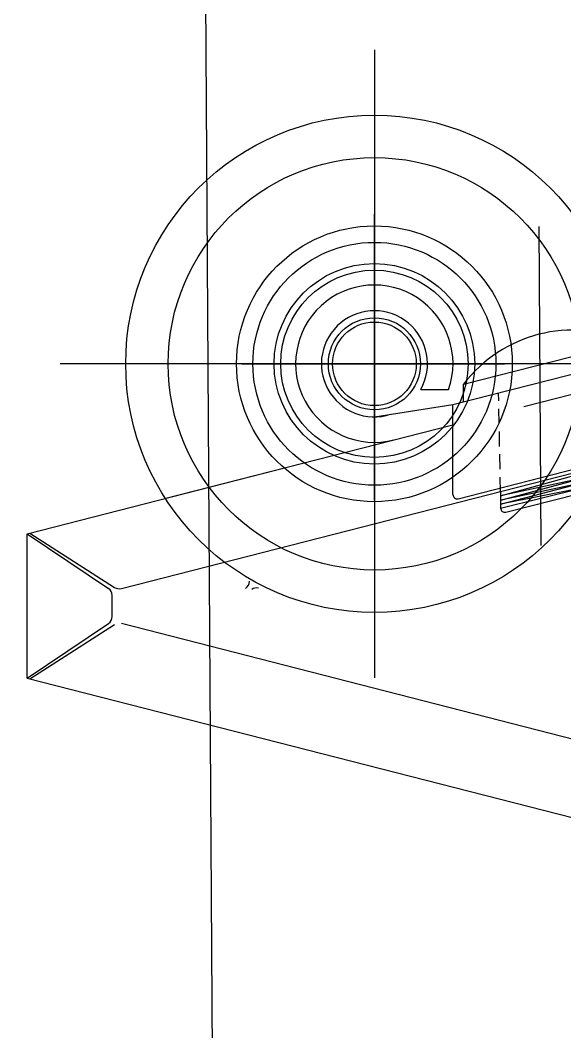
# Model space of a CAD drawing. Extents: x 152195838 to 323921156, y 365159662 to 730681027.
# Drawn here: x 161369795.7 to 161369850.7, y 365212538.8 to 365212641 of the extents above; entities that cross this region are included whole.
import ezdxf

# ---------------------------------------------------------------- set-up
doc = ezdxf.new("R2010")
doc.units = 0
doc.header["$MEASUREMENT"] = 0
doc.linetypes.add('CEN', pattern=[63, 60, -1, 1, -1])
doc.linetypes.add('HID', pattern=[2.3, 1.5, -0.8])
doc.layers.add('OHD', color=4, linetype='CONTINUOUS')
doc.layers.add('SRS', color=6, linetype='CONTINUOUS')

# ---------------------------------------------------------------- blocks, each defined once
blk = doc.blocks.new('11')
at = {"layer": 'OHD', "color": 7}
for p, q in [((5196.985611791722, -25158.74656224536), (5196.985611791722, -25142.37552183244)), ((5196.985611791722, -25158.74656224536), (5196.985611791722, -25142.37552183244)), ((5198.958219189895, -25159.94462801603), (5198.958219189895, -25142.37552183244)), ((5198.958219189895, -25159.94462801603), (5198.958219189895, -25142.37552183244)), ((5195.527597628068, -25166.75567892503), (5195.527597628068, -25159.12017837481)), ((5195.527597628068, -25166.75567892503), (5195.527597628068, -25159.12017837481)), ((5195.527597628068, -25199.47049692017), (5195.527597628068, -25207.10599747038)), ((5195.527597628068, -25199.47049692017), (5195.527597628068, -25207.10599747038)), ((5198.958219189895, -25206.28154782916), (5198.958219189895, -25225.05243651546)), ((5198.958219189895, -25206.28154782916), (5198.958219189895, -25225.05243651546)), ((5196.985611791722, -25207.47961359983), (5196.985611791722, -25225.05243651546)), ((5196.985611791722, -25207.47961359983), (5196.985611791722, -25225.05243651546))]:
    blk.add_line(p, q, dxfattribs=at)
at = {"layer": 'OHD', "color": 7, "linetype": 'CEN'}
for p, q in [((5197.414439487038, -25141.94669413718), (5198.52939149458, -25141.94669413718)), ((5197.414439487038, -25141.94669413718), (5198.52939149458, -25141.94669413718)), ((5197.414439487038, -25225.48126421071), (5198.52939149458, -25225.48126421071)), ((5197.414439487038, -25225.48126421071), (5198.52939149458, -25225.48126421071))]:
    blk.add_line(p, q, dxfattribs=at)
at = {"layer": 'OHD'}
for p, q in [((5195.098304052837, -25159.23018485349), (5196.985611791722, -25158.74656224536)), ((5195.098304052837, -25159.23018485349), (5196.985611791722, -25158.74656224536)), ((5180.504438275937, -25162.96986295882), (5195.098304052837, -25159.23018485349)), ((5180.504438275937, -25162.96986295882), (5195.098304052837, -25159.23018485349)), ((5195.527597628068, -25161.15652083867), (5198.635839257855, -25160.36003392103)), ((5195.527597628068, -25161.15652083867), (5198.635839257855, -25160.36003392103)), ((5139.851221174467, -25181.35554643866), (5195.205217696027, -25167.17108483002)), ((5139.851221174467, -25181.35554643866), (5195.205217696027, -25167.17108483002)), ((5130.345787954051, -25175.82301710378), (5159.492347090039, -25168.35421132523)), ((5130.345787954051, -25190.40315874137), (5130.345787954051, -25175.82301710378)), ((5130.345787954051, -25175.82301710378), (5138.543459577021, -25181.33864875598)), ((5130.345787954051, -25190.40315874137), (5130.345787954051, -25175.82301710378)), ((5130.345787954051, -25175.82301710378), (5138.543459577021, -25181.33864875598)), ((5130.595932330005, -25175.75891760748), (5139.159552539, -25181.23631672427)), ((5130.595932330005, -25175.75891760748), (5139.159552539, -25181.23631672427)), ((5138.922341858502, -25184.17594499356), (5138.922341858502, -25182.05023085157)), ((5138.922341858502, -25184.17594499356), (5138.922341858502, -25182.05023085157)), ((5130.345787954051, -25190.40315874137), (5138.543459577021, -25184.88752708922)), ((5130.345787954051, -25190.40315874137), (5138.543459577021, -25184.88752708922)), ((5130.595932330005, -25190.46725823771), (5139.159552539, -25184.98985912086)), ((5130.595932330005, -25190.46725823771), (5139.159552539, -25184.98985912086)), ((5139.851221174467, -25184.87062940653), (5195.205217696027, -25199.05509101518)), ((5139.851221174467, -25184.87062940653), (5195.205217696027, -25199.05509101518)), ((5130.345787954051, -25190.40315874137), (5196.985611791722, -25207.47961359983)), ((5130.345787954051, -25190.40315874137), (5196.985611791722, -25207.47961359983)), ((5195.527597628068, -25205.06965500652), (5198.635839257855, -25205.86614192417)), ((5195.527597628068, -25205.06965500652), (5198.635839257855, -25205.86614192417))]:
    blk.add_line(p, q, dxfattribs=at)
at = {"layer": 'OHD', "color": 7}
for centre, start, end in [((5197.414439487038, -25142.37552183244), 90, 180), ((5197.414439487038, -25142.37552183244), 90, 180), ((5198.52939149458, -25142.37552183244), 0, 90), ((5198.52939149458, -25142.37552183244), 0, 90), ((5197.414439487038, -25225.05243651546), 180, 270), ((5197.414439487038, -25225.05243651546), 180, 270), ((5198.52939149458, -25225.05243651546), 270, 0), ((5198.52939149458, -25225.05243651546), 270, 0)]:
    blk.add_arc(centre, 0.4288276952236967, start, end, dxfattribs=at)
at = {"layer": 'OHD'}
for centre, radius, start, end in [((5198.52939149458, -25159.94462801603), 0.4288276952236967, 284.3727786914078, 0), ((5198.52939149458, -25159.94462801603), 0.4288276952236967, 284.3727786914078, 0), ((5195.098769932986, -25166.75567892497), 0.4288276952236967, 284.3727786914078, 0), ((5195.098769932986, -25166.75567892497), 0.4288276952236967, 284.3727786914078, 0), ((5138.064686468104, -25182.05023085157), 0.8576553904473933, 0, 56.06618799990284), ((5138.064686468104, -25182.05023085157), 0.8576553904473933, 0, 56.06618799990284), ((5139.638325648149, -25180.52473462862), 0.8576553904473933, 236.0661879999028, 284.3727786914078), ((5139.638325648149, -25180.52473462862), 0.8576553904473933, 236.0661879999028, 284.3727786914078), ((5138.064686468104, -25184.17594499356), 0.8576553904473933, 303.9338120000972, 0), ((5195.098769932986, -25199.47049692017), 0.4288276952236967, 0, 75.62722130859221), ((5195.098769932986, -25199.47049692017), 0.4288276952236967, 0, 75.62722130859221), ((5198.52939149458, -25206.2815478291), 0.4288276952236967, 0, 75.62722130859221), ((5198.52939149458, -25206.2815478291), 0.4288276952236967, 0, 75.62722130859221)]:
    blk.add_arc(centre, radius, start, end, dxfattribs=at)
blk = doc.blocks.new('roll')
at = {"layer": 'OHD'}
for p, q in [((0, 31.73325251974166), (0, -31.73324637336191)), ((27.19574122782797, 5.242445562849752), (27.78892638487742, 5.394449259329121)), ((27.19574122782797, 5.242445562849752), (27.78892638487742, 5.394449259329121)), ((24.86161170038395, 0.2174934283830225), (26.90798956062645, 4.995859091868624)), ((24.86161170038395, 0.2174934283830225), (26.90798956062645, 4.995859091868624)), ((28.41012365580537, 1.126799616904463), (28.3240954792127, 4.988593866873998)), ((28.41012365580537, 1.126799616904463), (28.3240954792127, 4.988593866873998)), ((9.010276078712195, -2.07367874745978), (25.73455619229935, 2.211918031680397)), ((9.010276078712195, -2.07367874745978), (25.73455619229935, 2.211918031680397)), ((7.933307928266003, -4.120384413283318), (28.41012365580537, 1.126799616904463)), ((7.933307928266003, -4.120384413283318), (28.41012365580537, 1.126799616904463)), ((31.73324944660999, 3.0731898732e-06), (-31.73324944660999, 3.0731898732e-06)), ((4.688133527757599, -2.598975516797509), (7.49758740561083, -2.598975516797509)), ((4.688133527757599, -2.598975516797509), (7.49758740561083, -2.598975516797509)), ((9.010276078712195, -3.844411324651446), (9.010276078712195, -2.07367874745978)), ((9.010276078712195, -3.844411324651446), (9.010276078712195, -2.07367874745978)), ((-4.4333282858e-06, -5.360346190340351), (7.933307928266003, -4.120384413283318)), ((-4.4333282858e-06, -5.360346190340351), (7.933307928266003, -4.120384413283318)), ((6.653694831067697, -4.320385529776103), (7.933307928266003, -4.120384413283318)), ((6.653694831067697, -4.320385529776103), (7.933307928266003, -4.120384413283318)), ((-21.21325120772235, -13.62553265562747), (7.933307928266003, -6.156726877088658)), ((8.468583386624232, -13.6298537759576), (28.62301918212324, -8.465279603376983)), ((8.468583386624232, -13.6298537759576), (28.62301918212324, -8.465279603376983)), ((20.89626956544817, -10.85633375548059), (20.89626956544817, -12.71213901398005)), ((20.89626956544817, -10.85633375548059), (20.89626956544817, -12.71213901398005)), ((12.74854335631244, -12.94418859662255), (12.74854335631244, -14.58021966129308)), ((12.74854335631244, -12.94418859662255), (12.74854335631244, -14.58021966129308)), ((13.28381881467066, -14.99562556628371), (20.57388963340782, -13.12754491897067)), ((13.28381881467066, -14.99562556628371), (20.57388963340782, -13.12754491897067))]:
    blk.add_line(p, q, dxfattribs=at)
at = {"layer": 'OHD', "color": 1}
for p, q in [((-4.4333282858e-06, -13.76701811217936), (-4.4333282858e-06, 15.135542328062)), ((-4.4333282858e-06, -13.76701811217936), (-4.4333282858e-06, 15.135542328062)), ((16.61530714225955, 13.86767193785636), (16.82240646099671, -18.37380420189584)), ((16.61530714225955, 13.86767193785636), (16.82240646099671, -18.37380420189584)), ((-13.38834995357319, 0), (13.14283256558701, 0)), ((-13.38834995357319, 0), (13.14283256558701, 0))]:
    blk.add_line(p, q, dxfattribs=at)
at = {"layer": 'OHD', "color": 7}
for p, q in [((28.94539911416359, -8.049873698386362), (28.94539911416359, 0.7113937119138427)), ((28.94539911416359, -8.049873698386362), (28.94539911416359, 0.7113937119138427)), ((7.933307928266003, -13.21444787096698), (7.933307928266003, -4.120384413283318)), ((7.933307928266003, -13.21444787096698), (7.933307928266003, -4.120384413283318))]:
    blk.add_line(p, q, dxfattribs=at)
at = {"layer": 'OHD', "color": 1, "linetype": 'HID'}
for p, q in [((20.89626956544817, -10.85633375548059), (20.689170246711, -0.8516946940799243)), ((20.89626956544817, -10.85633375548059), (20.689170246711, -0.8516946940799243)), ((12.74854335631244, -12.94418859662255), (12.54144403757527, -2.939549535221885)), ((12.74854335631244, -12.94418859662255), (12.54144403757527, -2.939549535221885))]:
    blk.add_line(p, q, dxfattribs=at)
at = {"layer": 'OHD', "color": 2}
for p, q in [((12.74854394933209, -13.35474682413041), (20.89626956544817, -11.07916831295006)), ((12.74854394933209, -13.35474682413041), (20.89626956544817, -11.07916831295006)), ((12.74567889538593, -14.1789496334386), (20.89626956544817, -12.05735548230586)), ((12.74567889538593, -14.1789496334386), (20.89626956544817, -12.05735548230586)), ((20.89626956544817, -11.59145817562239), (12.74854394933209, -13.35474682413041)), ((20.89626956544817, -11.59145817562239), (12.74854394933209, -13.35474682413041)), ((12.75707770138979, -13.77366380317835), (20.89626956544817, -11.59145817562239)), ((12.75707770138979, -13.77366380317835), (20.89626956544817, -11.59145817562239)), ((20.89626956544817, -12.05735548230586), (12.75707770138979, -13.77366380317835)), ((20.89626956544817, -12.05735548230586), (12.75707770138979, -13.77366380317835)), ((20.89626956544817, -12.5696453449782), (12.74567889538593, -14.1789496334386)), ((20.89626956544817, -12.5696453449782), (12.74567889538593, -14.1789496334386)), ((12.74854335631244, -14.58021966129308), (20.89626956544817, -12.5696453449782)), ((12.74854335631244, -14.58021966129308), (20.89626956544817, -12.5696453449782))]:
    blk.add_line(p, q, dxfattribs=at)
for radius in [25.12672360912414, 20.83844665688717]:
    blk.add_circle((0, 3.0731898732e-06), radius, dxfattribs=at)
at = {"layer": 'OHD', "color": 4}
for radius in [13.93334397582993, 12.27516477856566, 10.13102630244727]:
    blk.add_circle((0, 3.0731898732e-06), radius, dxfattribs=at)
at = {"layer": 'OHD', "color": 6}
blk.add_circle((0, 3.0731898732e-06), 9.464227228934476, dxfattribs=at)
at = {"layer": 'OHD'}
for radius in [4.652780493177119, 4.223952792952509]:
    blk.add_circle((0, 3.0731898732e-06), radius, dxfattribs=at)
for centre, radius, start, end in [((-0.0100228197406978, 0.0139481529477053), 7.949313266143093, 340.8102292890269, 284.4177722138832), ((-0.0100228197406978, 0.0139481529477053), 7.949313266143093, 340.8102292890269, 284.4177722138832), ((-4.4333282858e-06, 0), 5.360346190296207, 330.9972121383349, 287.7667005615464), ((-4.4333282858e-06, 0), 5.360346190296207, 330.9972121383349, 287.7667005615464), ((27.30218899110332, 4.827039657917338), 0.4288276952236967, 104.3727786914078, 156.8165367528384), ((27.30218899110332, 4.827039657917338), 0.4288276952236967, 104.3727786914078, 156.8165367528384), ((27.89537414791994, 4.9790433543385), 0.4288276952236967, 1.276151968064464, 104.3727786914078), ((27.89537414791994, 4.9790433543385), 0.4288276952236967, 1.276151968064464, 104.3727786914078), ((20.05604573409073, -10.44752511568367), 13.86110855153509, 65.91148276491498, 142.8340746060383), ((20.05604573409073, -10.44752511568367), 13.86110855153509, 65.91148276491498, 142.8340746060383), ((28.51657141908072, 0.7113937119720504), 0.4288276952236967, 0, 104.3727786914078), ((28.51657141908072, 0.7113937119720504), 0.4288276952236967, 0, 104.3727786914078), ((28.51657141908072, -8.049873698386362), 0.4288276952236967, 284.3727786914078, 0), ((28.51657141908072, -8.049873698386362), 0.4288276952236967, 284.3727786914078, 0), ((8.362135623348877, -13.21444787096698), 0.4288276952236967, 180, 284.3727786914078), ((8.362135623348877, -13.21444787096698), 0.4288276952236967, 180, 284.3727786914078), ((20.46744187036529, -12.71213901398005), 0.4288276952236967, 284.3727786914078, 0), ((20.46744187036529, -12.71213901398005), 0.4288276952236967, 284.3727786914078, 0), ((13.17737105162814, -14.58021966129308), 0.4288276952236967, 180, 284.3727786914078), ((13.17737105162814, -14.58021966129308), 0.4288276952236967, 180, 284.3727786914078), ((-13.4943526936695, -21.97846054541878), 0.8576553904473933, 303.9338120000972, 0), ((-11.92071351362392, -23.50395676831249), 0.8576553904473933, 75.62722130859221, 123.9338120000971), ((-11.92071351362392, -23.50395676831249), 0.8576553904473933, 75.62722130859221, 123.9338120000971)]:
    blk.add_arc(centre, radius, start, end, dxfattribs=at)
blk = doc.blocks.new('5as9df53')
at = {"layer": 'OHD', "color": 4}
blk.add_line((52431949.93084879, 17477615.5672804), (52431927.46947622, 17481115.8922247), dxfattribs=at)
at = {"layer": 'OHD'}
for name, p in [('roll', (52431963.2517346, 17478158.55476537)), ('11', (52426797.83621196, 17503317.20152593))]:
    blk.add_blockref(name, p, dxfattribs=at)

msp = doc.modelspace()

# ---------------------------------------------------------------- block references
at = {"layer": 'SRS', "lineweight": 0, "ltscale": 15}
msp.add_blockref('5as9df53', (108937868.2653015, 347734447.7596696), dxfattribs=at)

doc.saveas('drawing.dxf')
